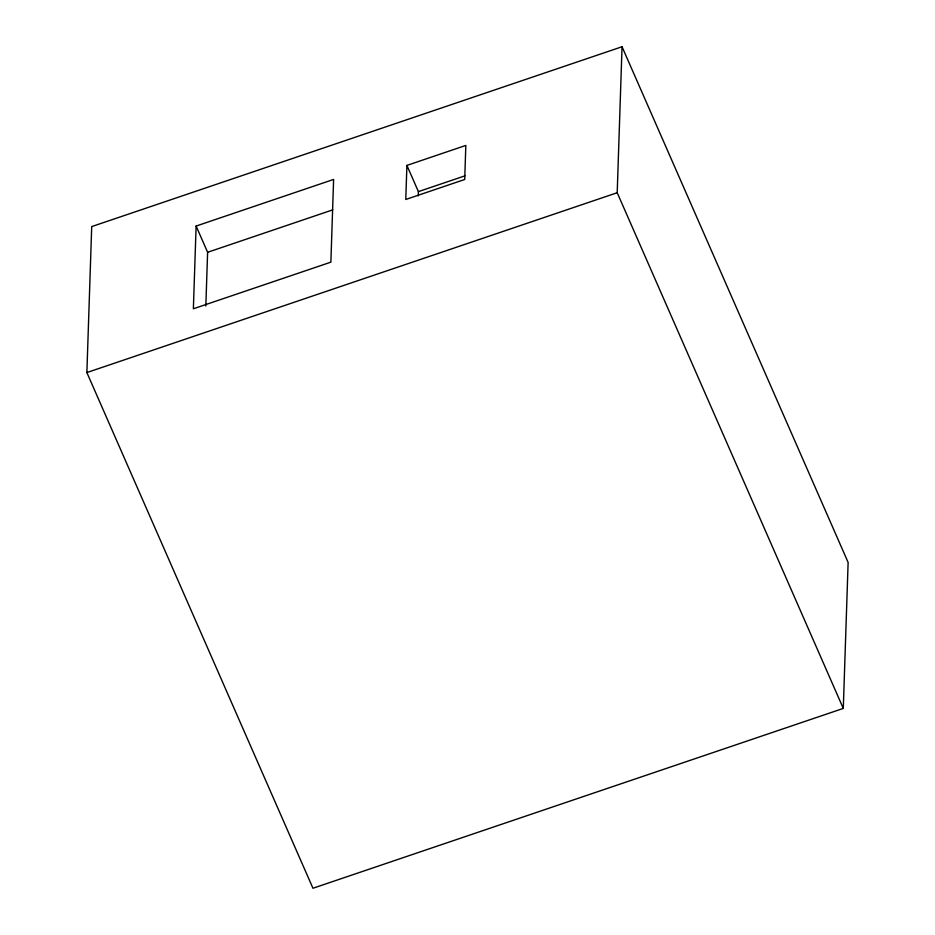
<?xml version="1.0" encoding="UTF-8"?>
<svg xmlns="http://www.w3.org/2000/svg" width="935" height="935" viewBox="0 0 935 935"><rect width="100%" height="100%" fill="white"/><g stroke="black" fill="none" stroke-linecap="round" stroke-linejoin="round"><path stroke-width="1.4" d="M86.873 372.562L91.712 226.586L622.044 46.75L848.127 562.438L843.288 708.414L312.956 888.25L86.873 372.562L617.205 192.727L622.044 46.75M196.116 226.06L193.37 308.784L330.873 262.162L333.608 179.438L196.116 226.06L207.617 252.286L205.829 305.979M406.9 165.413L405.778 199.471L464.707 179.485L465.829 145.428L406.9 165.413L418.401 191.628L418.261 195.894M207.617 252.286L332.731 209.861M418.401 191.628L464.999 175.827M617.205 192.727L843.288 708.414"/></g></svg>
